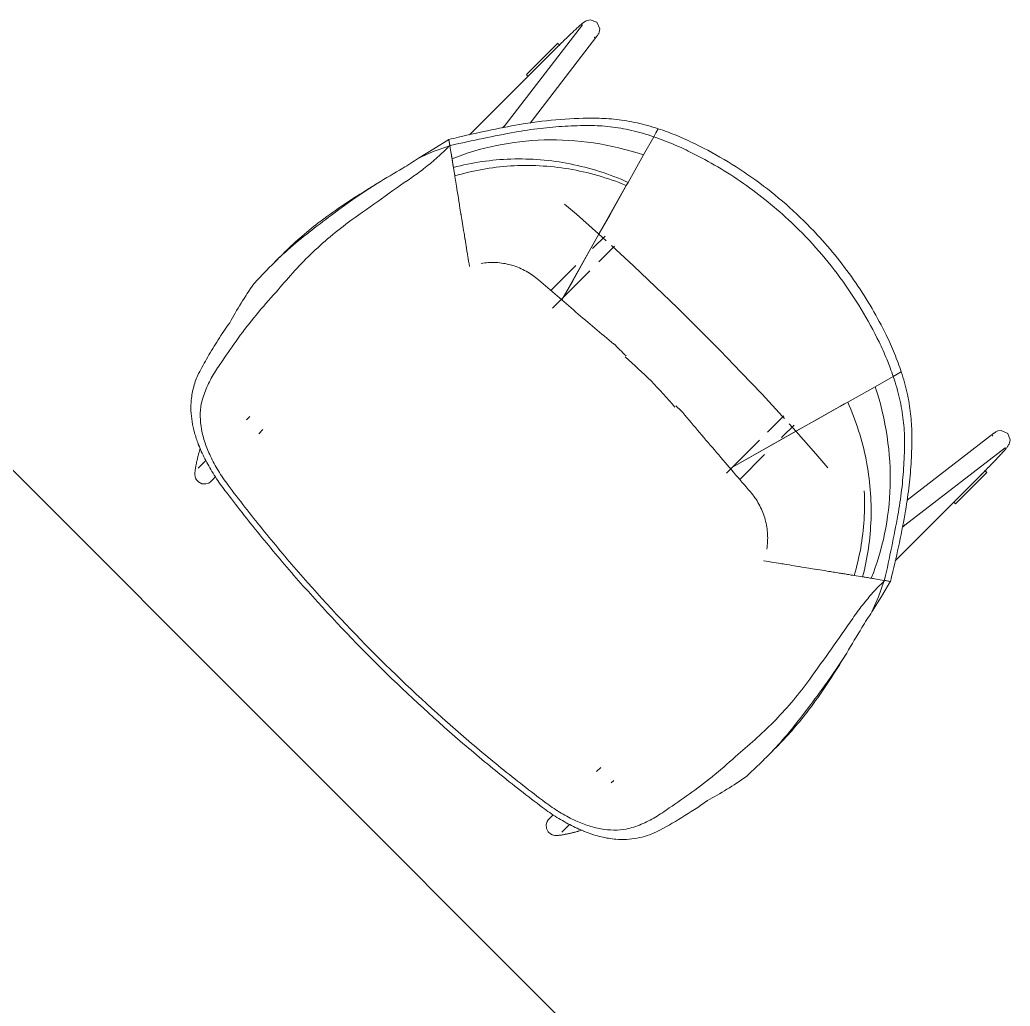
# Model space of a CAD drawing. Header units: millimetres. Extents: x 79795 to 317870, y -36033 to 97293.
# Drawn here: x 187327 to 188189, y 17311 to 18169 of the extents above; entities that cross this region are included whole.
import ezdxf

# ---------------------------------------------------------------- set-up
doc = ezdxf.new("R2010")
doc.units = ezdxf.units.MM
doc.header["$MEASUREMENT"] = 0
doc.layers.add('I-FURN', color=8, linetype='CONTINUOUS', lineweight=9)

msp = doc.modelspace()

# ---------------------------------------------------------------- linework, layer by layer
at = {"layer": 'I-FURN'}
for p, q in [((187815.55, 18164.69), (187815, 18164.22)), ((187816.08, 18165.14), (187815.55, 18164.69)), ((187816.58, 18165.56), (187816.08, 18165.14)), ((187817.05, 18165.95), (187816.58, 18165.56)), ((187816.95, 18164.56), (187816.91, 18164.51)), ((187817.06, 18164.71), (187816.95, 18164.56)), ((187817.51, 18166.31), (187817.05, 18165.95)), ((187817.11, 18164.77), (187817.06, 18164.71)), ((187817.95, 18166.66), (187817.51, 18166.31)), ((187818.4, 18166.99), (187817.95, 18166.66)), ((187818.86, 18167.31), (187818.4, 18166.99)), ((187819.4, 18167.66), (187818.86, 18167.31)), ((187820.1, 18168.05), (187819.4, 18167.66)), ((187821.24, 18168.54), (187820.1, 18168.05)), ((187823.75, 18169.01), (187821.24, 18168.54)), ((187829.42, 18166.92), (187823.75, 18169.01)), ((187829.42, 18166.92), (187832.06, 18161.09)), ((187816.91, 18164.51), (187749.7, 18077.25)), ((187806.29, 18156.2), (187805.41, 18155.36)), ((187807.14, 18157.01), (187806.29, 18156.2)), ((187807.98, 18157.8), (187807.14, 18157.01)), ((187808.8, 18158.57), (187807.98, 18157.8)), ((187809.59, 18159.31), (187808.8, 18158.57)), ((187810.36, 18160.02), (187809.59, 18159.31)), ((187811.1, 18160.71), (187810.36, 18160.02)), ((187811.82, 18161.37), (187811.1, 18160.71)), ((187812.51, 18162), (187811.82, 18161.37)), ((187813.18, 18162.6), (187812.51, 18162)), ((187813.81, 18163.17), (187813.18, 18162.6)), ((187814.42, 18163.71), (187813.81, 18163.17)), ((187815, 18164.22), (187814.42, 18163.71)), ((187830.74, 18156.4), (187830.4, 18155.86)), ((187831.14, 18157.13), (187830.74, 18156.4)), ((187831.65, 18158.35), (187831.14, 18157.13)), ((187832.06, 18161.09), (187831.65, 18158.35)), ((187795.53, 18148.58), (187768.27, 18121.31)), ((187771.35, 18079.13), (187829.59, 18154.74)), ((187795.58, 18148.53), (187796.95, 18147.16)), ((187797.86, 18148.04), (187796.87, 18147.06)), ((187798.84, 18149), (187797.86, 18148.04)), ((187799.81, 18149.96), (187798.84, 18149)), ((187800.78, 18150.9), (187799.81, 18149.96)), ((187801.73, 18151.82), (187800.78, 18150.9)), ((187802.67, 18152.73), (187801.73, 18151.82)), ((187803.6, 18153.63), (187802.67, 18152.73)), ((187804.51, 18154.51), (187803.6, 18153.63)), ((187805.41, 18155.36), (187804.51, 18154.51)), ((187827.38, 18153.72), (187827.09, 18153.49)), ((187827.61, 18153.9), (187827.38, 18153.72)), ((187827.76, 18154.01), (187827.61, 18153.9)), ((187829.74, 18154.95), (187829.59, 18154.74)), ((187830.07, 18155.39), (187829.74, 18154.95)), ((187830.4, 18155.86), (187830.07, 18155.39)), ((187792.65, 18142.88), (187718.7, 18068.92)), ((187796.95, 18147.16), (187792.65, 18142.86)), ((187792.88, 18143.1), (187792.65, 18142.88)), ((187793.88, 18144.1), (187792.88, 18143.1)), ((187794.88, 18145.09), (187793.88, 18144.1)), ((187795.87, 18146.08), (187794.88, 18145.09)), ((187796.87, 18147.06), (187795.87, 18146.08)), ((187769.69, 18119.9), (187768.32, 18121.27)), ((187747.46, 18075.06), (187750.13, 18077.72)), ((187749.7, 18077.25), (187748.91, 18076.08)), ((187878.99, 18067.19), (187880.97, 18070.71)), ((187878.99, 18067.19), (187880.97, 18070.71)), ((187880.97, 18070.71), (187882.95, 18074.21)), ((187880.97, 18070.71), (187882.95, 18074.21)), ((187700.81, 18064.96), (187687.51, 18056.84)), ((187701.59, 18059.54), (187700.72, 18064.92)), ((187700.72, 18064.9), (187701.58, 18059.56)), ((187700.81, 18064.32), (187701.58, 18059.6)), ((187878.99, 18067.19), (187870.14, 18051.48)), ((187870.14, 18051.48), (187878.99, 18067.19)), ((187687.51, 18056.84), (187674.21, 18048.71)), ((187674.21, 18048.71), (187687.16, 18054.43)), ((187687.16, 18054.43), (187700.68, 18058.96)), ((187700.68, 18058.96), (187701.59, 18059.54)), ((187701.58, 18059.56), (187702.07, 18059.66)), ((187703.44, 18048.11), (187702.61, 18053.21)), ((187704.14, 18043.79), (187703.44, 18048.11)), ((187870.14, 18051.48), (187856.68, 18027.59)), ((187856.68, 18027.59), (187870.14, 18051.48)), ((187704.67, 18040.54), (187704.14, 18043.79)), ((187705.86, 18033.16), (187704.67, 18040.54)), ((187627.81, 18019.86), (187638.41, 18026.7)), ((187856.68, 18027.59), (187855.16, 18024.89)), ((187855.16, 18024.89), (187856.68, 18027.59)), ((187617.14, 18012.69), (187627.81, 18019.86)), ((187799.05, 17925.3), (187855.16, 18024.89)), ((187853.08, 18021.21), (187848.28, 18012.67)), ((187855.16, 18024.89), (187853.08, 18021.21)), ((187605.82, 18004.52), (187617.14, 18012.69)), ((187848.28, 18012.67), (187840.98, 17999.73)), ((187801.4, 18008.69), (187811.68, 17999.82)), ((187811.68, 17999.82), (187831.06, 17982.67)), ((187840.98, 17999.73), (187831.58, 17983.03)), ((187831.58, 17983.03), (187820.55, 17963.46)), ((187836.7, 17980.88), (187826.42, 17970.59)), ((187831.06, 17982.67), (187837.77, 17976.62)), ((187825.82, 17969.99), (187826.42, 17970.59)), ((187834.9, 17962.11), (187844.76, 17971.96)), ((187842.3, 17972.52), (187861.54, 17954.82)), ((187553.67, 17962.73), (187547.72, 17956.79)), ((187820.55, 17963.46), (187808.48, 17942.03)), ((187832.08, 17959.28), (187831.33, 17958.53)), ((187832.81, 17960.01), (187832.08, 17959.28)), ((187833.52, 17960.73), (187832.81, 17960.01)), ((187834.22, 17961.42), (187833.52, 17960.73)), ((187834.9, 17962.11), (187834.22, 17961.42)), ((187730.38, 17957.34), (187728.9, 17957.13)), ((187811.09, 17955.26), (187789.4, 17933.58)), ((187791, 17918.2), (187821.82, 17949.02)), ((187822.54, 17949.75), (187821.82, 17949.02)), ((187823.37, 17950.57), (187822.54, 17949.75)), ((187861.54, 17954.82), (187880.66, 17936.81)), ((187808.48, 17942.03), (187799.05, 17925.3)), ((187880.66, 17936.81), (187899.63, 17918.52)), ((187899.63, 17918.52), (187918.41, 17899.98)), ((187918.41, 17899.98), (187936.97, 17881.23)), ((187844.04, 17887.45), (187844.33, 17886.66)), ((187936.97, 17881.23), (187955.29, 17862.28)), ((187955.29, 17862.28), (187973.32, 17843.17)), ((188071.79, 17849.82), (188087.51, 17858.67)), ((188087.51, 17858.67), (188071.79, 17849.82)), ((188091.02, 17860.65), (188087.51, 17858.67)), ((188091.02, 17860.65), (188087.51, 17858.67)), ((188094.52, 17862.63), (188091.02, 17860.65)), ((188094.52, 17862.63), (188091.02, 17860.65)), ((188047.91, 17836.36), (188071.79, 17849.82)), ((188071.79, 17849.82), (188047.91, 17836.36)), ((187973.32, 17843.17), (187991.06, 17823.94)), ((188045.2, 17834.84), (187945.62, 17778.73)), ((188032.99, 17827.96), (188041.53, 17832.77)), ((188041.53, 17832.77), (188045.2, 17834.84)), ((188045.2, 17834.84), (188047.91, 17836.36)), ((188047.91, 17836.36), (188045.2, 17834.84)), ((187527.58, 17823.9), (187524.69, 17821.02)), ((187992.28, 17824.44), (187982.42, 17814.59)), ((187991.06, 17823.94), (187992.84, 17821.98)), ((188003.35, 17811.26), (188020.05, 17820.66)), ((188020.05, 17820.66), (188032.99, 17827.96)), ((187535.22, 17808.92), (187538.89, 17812.59)), ((187978.18, 17810.34), (187978.94, 17811.1)), ((187978.94, 17811.1), (187979.68, 17811.84)), ((187979.68, 17811.84), (187980.41, 17812.57)), ((187980.41, 17812.57), (187981.12, 17813.29)), ((187981.12, 17813.29), (187981.82, 17813.98)), ((187981.82, 17813.98), (187982.42, 17814.59)), ((187983.78, 17800.23), (188003.35, 17811.26)), ((187990.91, 17806.1), (188001.19, 17816.39)), ((188002.98, 17810.74), (187996.94, 17817.46)), ((188178.67, 17811.33), (188177.45, 17810.82)), ((188181.41, 17811.74), (188178.67, 17811.33)), ((188187.23, 17809.1), (188181.41, 17811.74)), ((187970.16, 17802.32), (187970.98, 17803.14)), ((187990.91, 17806.1), (187990.23, 17805.42)), ((188020.14, 17791.36), (188002.98, 17810.74)), ((188175.06, 17809.27), (188099.55, 17751.1)), ((188174.04, 17807.06), (188173.81, 17806.78)), ((188174.22, 17807.29), (188174.04, 17807.06)), ((188174.33, 17807.44), (188174.22, 17807.29)), ((188175.26, 17809.42), (188175.06, 17809.27)), ((188175.71, 17809.75), (188175.26, 17809.42)), ((188176.18, 17810.08), (188175.71, 17809.75)), ((188176.72, 17810.42), (188176.18, 17810.08)), ((188177.45, 17810.82), (188176.72, 17810.42)), ((188187.23, 17809.1), (188189.32, 17803.43)), ((188189.32, 17803.43), (188188.86, 17800.93)), ((187483.2, 17798.09), (187482.7, 17798.23)), ((187484.19, 17796.3), (187483.28, 17792.9)), ((187969.34, 17801.5), (187942.3, 17774.46)), ((187962.35, 17788.16), (187983.78, 17800.23)), ((187969.34, 17801.5), (187970.16, 17802.32)), ((188097.57, 17729.38), (188184.82, 17796.59)), ((188184.03, 17794.1), (188183.49, 17793.5)), ((188184.54, 17794.68), (188184.03, 17794.1)), ((188185.01, 17795.24), (188184.54, 17794.68)), ((188184.88, 17796.63), (188184.82, 17796.59)), ((188185.03, 17796.75), (188184.88, 17796.63)), ((188185.46, 17795.76), (188185.01, 17795.24)), ((188185.09, 17796.79), (188185.03, 17796.75)), ((188185.88, 17796.26), (188185.46, 17795.76)), ((188186.27, 17796.74), (188185.88, 17796.26)), ((188186.63, 17797.19), (188186.27, 17796.74)), ((188186.98, 17797.64), (188186.63, 17797.19)), ((188187.31, 17798.08), (188186.98, 17797.64)), ((188187.63, 17798.55), (188187.31, 17798.08)), ((188187.97, 17799.08), (188187.63, 17798.55)), ((188188.37, 17799.78), (188187.97, 17799.08)), ((188188.86, 17800.93), (188188.37, 17799.78)), ((187804.6, 17293.55), (187309.63, 17788.53)), ((187481.32, 17784.95), (187481.47, 17785.62)), ((187481.47, 17785.62), (187481.63, 17786.3)), ((187481.63, 17786.3), (187481.79, 17786.99)), ((187481.79, 17786.99), (187481.95, 17787.69)), ((187481.95, 17787.69), (187482.12, 17788.39)), ((187482.12, 17788.39), (187482.3, 17789.1)), ((187482.3, 17789.1), (187482.48, 17789.82)), ((187482.48, 17789.82), (187482.66, 17790.54)), ((187489.19, 17785.52), (187482.5, 17778.82)), ((187482.66, 17790.54), (187482.84, 17791.26)), ((187482.84, 17791.26), (187483.03, 17791.98)), ((187483.03, 17791.98), (187483.22, 17792.7)), ((187483.22, 17792.7), (187483.28, 17792.9)), ((187945.62, 17778.73), (187962.35, 17788.16)), ((187953.9, 17769.09), (187975.58, 17790.77)), ((188030.56, 17779.29), (188020.14, 17791.36)), ((188176.52, 17785.97), (188175.68, 17785.09)), ((188177.33, 17786.83), (188176.52, 17785.97)), ((188178.12, 17787.66), (188177.33, 17786.83)), ((188178.89, 17788.48), (188178.12, 17787.66)), ((188179.63, 17789.27), (188178.89, 17788.48)), ((188180.34, 17790.04), (188179.63, 17789.27)), ((188181.03, 17790.79), (188180.34, 17790.04)), ((188181.69, 17791.5), (188181.03, 17790.79)), ((188182.32, 17792.2), (188181.69, 17791.5)), ((188182.92, 17792.86), (188182.32, 17792.2)), ((188183.49, 17793.5), (188182.92, 17792.86)), ((187479.78, 17776.41), (187479.83, 17776.88)), ((187479.83, 17776.88), (187479.89, 17777.37)), ((187479.89, 17777.37), (187479.96, 17777.87)), ((187479.96, 17777.87), (187480.04, 17778.38)), ((187480.04, 17778.38), (187480.13, 17778.91)), ((187480.13, 17778.91), (187480.22, 17779.45)), ((187480.22, 17779.45), (187480.31, 17780)), ((187480.31, 17780), (187480.42, 17780.57)), ((187480.42, 17780.57), (187480.53, 17781.16)), ((187480.53, 17781.16), (187480.64, 17781.76)), ((187480.64, 17781.76), (187480.77, 17782.37)), ((187480.77, 17782.37), (187480.9, 17783)), ((187480.9, 17783), (187481.03, 17783.64)), ((187481.03, 17783.64), (187481.17, 17784.29)), ((187481.17, 17784.29), (187481.32, 17784.95)), ((188163.21, 17772.36), (188167.48, 17776.63)), ((188168.36, 17777.54), (188167.38, 17776.55)), ((188167.48, 17776.63), (188168.85, 17775.26)), ((188169.32, 17778.52), (188168.36, 17777.54)), ((188170.27, 17779.49), (188169.32, 17778.52)), ((188171.21, 17780.46), (188170.27, 17779.49)), ((188172.14, 17781.41), (188171.21, 17780.46)), ((188173.05, 17782.35), (188172.14, 17781.41)), ((188173.95, 17783.28), (188173.05, 17782.35)), ((188174.82, 17784.19), (188173.95, 17783.28)), ((188175.68, 17785.09), (188174.82, 17784.19)), ((187479.63, 17774.06), (187479.64, 17774.55)), ((187479.64, 17773.54), (187479.63, 17774.06)), ((187479.64, 17774.55), (187479.66, 17775.02)), ((187479.67, 17772.96), (187479.64, 17773.54)), ((187479.66, 17775.02), (187479.69, 17775.48)), ((187479.75, 17772.29), (187479.67, 17772.96)), ((187479.69, 17775.48), (187479.73, 17775.94)), ((187479.73, 17775.94), (187479.78, 17776.41)), ((187479.91, 17771.44), (187479.75, 17772.29)), ((187480.26, 17770.33), (187479.91, 17771.44)), ((187481.03, 17768.81), (187480.26, 17770.33)), ((187482.73, 17766.89), (187481.03, 17768.81)), ((187493.81, 17767.51), (187497.6, 17771.3)), ((188089.24, 17698.38), (188163.2, 17772.34)), ((188141.63, 17747.95), (188168.89, 17775.22)), ((188163.42, 17772.56), (188163.2, 17772.34)), ((188164.42, 17773.56), (188163.42, 17772.56)), ((188165.41, 17774.56), (188164.42, 17773.56)), ((188166.4, 17775.55), (188165.41, 17774.56)), ((188167.38, 17776.55), (188166.4, 17775.55)), ((187485.8, 17765.3), (187482.73, 17766.89)), ((187485.8, 17765.3), (187489.26, 17765.14)), ((187489.26, 17765.14), (187491.69, 17765.95)), ((187491.69, 17765.95), (187493.11, 17766.88)), ((187493.11, 17766.88), (187493.81, 17767.51)), ((188141.58, 17748), (188140.22, 17749.37)), ((188098.04, 17729.81), (188096.02, 17727.79)), ((188097.57, 17729.38), (188096.39, 17728.6)), ((187977.45, 17708.58), (187977.66, 17710.06)), ((188060.86, 17684.35), (188053.47, 17685.54)), ((188064.11, 17683.82), (188060.86, 17684.35)), ((188068.42, 17683.12), (188064.11, 17683.82)), ((188074.46, 17682.14), (188068.42, 17683.12)), ((188079.98, 17681.75), (188079.88, 17681.27)), ((188079.28, 17680.36), (188074.75, 17666.84)), ((188077.16, 17667.19), (188085.28, 17680.5)), ((188079.28, 17680.36), (188079.86, 17681.27)), ((188085.23, 17680.4), (188079.86, 17681.27)), ((188079.88, 17681.27), (188085.22, 17680.4)), ((188079.92, 17681.26), (188085.22, 17680.4)), ((188069.02, 17653.89), (188077.16, 17667.19)), ((188074.75, 17666.84), (188069.02, 17653.89)), ((188047.02, 17618.09), (188040.18, 17607.49)), ((188040.18, 17607.49), (188033.01, 17596.82)), ((188033.01, 17596.82), (188024.84, 17585.5)), ((187977.11, 17527.4), (187983.05, 17533.35)), ((187832.91, 17518.57), (187829.23, 17514.9)), ((187842.03, 17505.07), (187844.22, 17507.26)), ((187791.62, 17477.28), (187787.83, 17473.49)), ((187785.46, 17468.94), (187786.27, 17471.37)), ((187785.62, 17465.48), (187785.46, 17468.94)), ((187786.27, 17471.37), (187787.2, 17472.8)), ((187787.2, 17472.8), (187787.83, 17473.49)), ((187799.14, 17462.18), (187805.84, 17468.87)), ((187785.62, 17465.48), (187787.21, 17462.41)), ((187787.21, 17462.41), (187789.13, 17460.71)), ((187789.13, 17460.71), (187790.65, 17459.94)), ((187790.65, 17459.94), (187791.76, 17459.59)), ((187791.76, 17459.59), (187792.6, 17459.43)), ((187792.6, 17459.43), (187793.28, 17459.35)), ((187793.28, 17459.35), (187793.86, 17459.32)), ((187793.86, 17459.32), (187794.38, 17459.31)), ((187794.38, 17459.31), (187794.87, 17459.32)), ((187794.87, 17459.32), (187795.34, 17459.34)), ((187795.34, 17459.34), (187795.8, 17459.37)), ((187795.8, 17459.37), (187796.26, 17459.41)), ((187796.26, 17459.41), (187796.72, 17459.46)), ((187796.72, 17459.46), (187797.2, 17459.51)), ((187797.2, 17459.51), (187797.69, 17459.58)), ((187797.69, 17459.58), (187798.18, 17459.65)), ((187798.18, 17459.65), (187798.7, 17459.72)), ((187798.7, 17459.72), (187799.22, 17459.81)), ((187799.22, 17459.81), (187799.77, 17459.9)), ((187799.77, 17459.9), (187800.32, 17460)), ((187800.32, 17460), (187800.89, 17460.1)), ((187800.89, 17460.1), (187801.48, 17460.21)), ((187801.48, 17460.21), (187802.08, 17460.33)), ((187802.08, 17460.33), (187802.69, 17460.45)), ((187802.69, 17460.45), (187803.32, 17460.58)), ((187803.32, 17460.58), (187803.96, 17460.71)), ((187803.96, 17460.71), (187804.61, 17460.85)), ((187804.61, 17460.85), (187805.27, 17461)), ((187805.27, 17461), (187805.94, 17461.15)), ((187805.94, 17461.15), (187806.62, 17461.31)), ((187806.62, 17461.31), (187807.31, 17461.47)), ((187807.31, 17461.47), (187808.01, 17461.63)), ((187808.01, 17461.63), (187808.71, 17461.8)), ((187808.71, 17461.8), (187809.42, 17461.98)), ((187809.42, 17461.98), (187810.14, 17462.16)), ((187810.14, 17462.16), (187810.85, 17462.34)), ((187810.85, 17462.34), (187811.57, 17462.52)), ((187811.57, 17462.52), (187812.3, 17462.71)), ((187812.3, 17462.71), (187813.02, 17462.91)), ((187813.02, 17462.91), (187813.21, 17462.96)), ((187813.21, 17462.96), (187816.62, 17463.87)), ((187818.54, 17462.39), (187818.41, 17462.89))]:
    msp.add_line(p, q, dxfattribs=at)
msp.add_arc((187609.9, 17589.58), 376.15, 40.12594, 49.52933, dxfattribs=at)
for centre, major_axis, ratio, start_param, end_param in [((187740.93, 18565.9), (-411.51, -411.51), 0.743145, 0.853184, 0.869724), ((190409.26, 13500.38), (-3756.55, 3756.55), 0.981627, 6.037909, 6.042851), ((189354.91, 13743.95), (-4235.43, -4235.43), 0.743145, 4.404602, 4.406583), ((188586.22, 17720.61), (-411.51, -411.51), 0.743145, 5.413461, 5.430001), ((183520.7, 20388.94), (-3756.55, 3756.55), 0.981627, 3.381927, 3.386869), ((183764.27, 19334.59), (-4235.43, -4235.43), 0.743145, 1.876602, 1.878583)]:
    msp.add_ellipse(centre, major_axis=major_axis, ratio=ratio, start_param=start_param, end_param=end_param, dxfattribs=at)
for points in [[(187765.37, 18078.41), (187756.42, 18076.89), (187738.04, 18073.48), (187718.9, 18069.18), (187709.18, 18066.77)], [(187829.41, 18083.37), (187819.07, 18083.5), (187798.05, 18082.8), (187776.37, 18080.19), (187765.37, 18078.41)], [(187882.95, 18074.21), (187876.75, 18076.25), (187864.49, 18079.68), (187846.51, 18082.62), (187835.04, 18083.34), (187829.41, 18083.37)], [(187702.07, 18059.66), (187711.76, 18061.86), (187730.84, 18065.95), (187749.23, 18069.55), (187758.21, 18071.26)], [(187758.21, 18071.26), (187765.61, 18072.57), (187780.28, 18074.75), (187801.9, 18076.63), (187816.05, 18077.04), (187823.06, 18077.02)], [(187823.06, 18077.02), (187828.95, 18077.04), (187840.95, 18076.32), (187859.73, 18073.16), (187872.52, 18069.43), (187878.99, 18067.19)], [(187882.95, 18074.21), (187888.27, 18072.46), (187898.99, 18068.5), (187909.81, 18063.63), (187915.22, 18060.99)], [(187701.58, 18059.6), (187701.37, 18060.89), (187701.11, 18062.51), (187700.81, 18064.33)], [(187870.14, 18051.48), (187841.43, 18061.05), (187782.5, 18069.47), (187728.03, 18057.91), (187703.44, 18048.11)], [(187909.06, 18054.83), (187904.02, 18057.28), (187893.95, 18061.79), (187883.96, 18065.53), (187878.99, 18067.19)], [(187668.57, 18031.93), (187672.56, 18034.7), (187680.3, 18040.42), (187691.12, 18049.47), (187697.61, 18055.76), (187700.68, 18058.96)], [(187701.59, 18059.54), (187702.03, 18056.84), (187702.4, 18054.54), (187702.71, 18052.63)], [(187702.71, 18052.63), (187703.02, 18050.72), (187703.26, 18049.22), (187703.44, 18048.11)], [(187674.21, 18048.71), (187672.02, 18047.18), (187667.55, 18044.18), (187662.92, 18041.32), (187660.57, 18039.93)], [(187703.44, 18048.11), (187703.7, 18046.49), (187703.94, 18045.05), (187704.14, 18043.79)], [(187856.68, 18027.59), (187840.41, 18034.88), (187806.54, 18045.6), (187754.54, 18049.78), (187720.84, 18044.82), (187704.67, 18040.54)], [(187704.14, 18043.79), (187704.34, 18042.53), (187704.52, 18041.45), (187704.67, 18040.54)], [(187855.16, 18024.89), (187838.85, 18031.64), (187805.12, 18041.22), (187754.04, 18043.73), (187721.41, 18037.83), (187705.86, 18033.16)], [(187615.78, 17994.56), (187624.52, 18000.88), (187642.05, 18013.42), (187659.7, 18025.79), (187668.57, 18031.93)], [(187707.64, 18022.15), (187707.17, 18025.07), (187706.38, 18029.94), (187705.98, 18032.45), (187705.86, 18033.16)], [(187628.53, 18020.58), (187621.32, 18016.05), (187607.1, 18006.89), (187593.52, 17997.25), (187586.96, 17992.25)], [(187707.61, 18022.36), (187707.8, 18021.21), (187708, 18019.99), (187708.21, 18018.69)], [(187709.28, 18012.06), (187708.9, 18014.43), (187708.55, 18016.58), (187708.22, 18018.61)], [(187709.21, 18012.46), (187709.49, 18010.73), (187709.79, 18008.92), (187710.09, 18007.04)], [(187549.88, 17958.93), (187555.39, 17964.41), (187567.11, 17974.88), (187586.08, 17989.84), (187599.21, 17999.61), (187605.82, 18004.52)], [(187711.28, 17999.68), (187710.87, 18002.23), (187710.47, 18004.71), (187710.09, 18007.06)], [(187550.47, 17932.1), (187555.01, 17937.71), (187564.55, 17948.79), (187580.1, 17965.02), (187597.14, 17980.43), (187609.42, 17989.97), (187615.78, 17994.56)], [(187586.96, 17992.25), (187581.53, 17987.99), (187570.95, 17979.26), (187560.99, 17970.02), (187556.19, 17965.25)], [(187711.18, 18000.3), (187711.53, 17998.17), (187711.89, 17995.97), (187712.25, 17993.71)], [(187713.57, 17985.59), (187713.12, 17988.37), (187712.68, 17991.08), (187712.25, 17993.71)], [(187530.85, 17939.36), (187533.9, 17942.63), (187540.12, 17949.15), (187546.59, 17955.67), (187549.88, 17958.93)], [(187556.19, 17965.25), (187554.09, 17963.16), (187551.99, 17961.06), (187549.9, 17958.95)], [(187718.63, 17954.33), (187718.13, 17957.39), (187717.64, 17960.41), (187717.16, 17963.4)], [(187778.6, 17942.85), (187775.32, 17945.69), (187768.16, 17950.67), (187756.16, 17955.74), (187743.37, 17958.18), (187734.67, 17957.94), (187730.38, 17957.34)], [(187844.33, 17886.66), (187833.26, 17896.04), (187811.23, 17914.79), (187789.44, 17933.5), (187778.6, 17942.85)], [(187503.58, 17872.17), (187507.86, 17878.73), (187517.06, 17891.96), (187532.48, 17912.24), (187544.26, 17925.5), (187550.47, 17932.1)], [(187530.85, 17939.36), (187526.99, 17933.72), (187519.63, 17922.42), (187513.04, 17911.08), (187509.94, 17905.42)], [(187509.94, 17905.42), (187506.35, 17900.45), (187499.55, 17890.54), (187490.69, 17875.61), (187485.34, 17865.96), (187482.84, 17861.19)], [(188087.51, 17858.67), (188085.85, 17863.64), (188082.11, 17873.64), (188077.59, 17883.71), (188075.15, 17888.75)], [(188081.31, 17894.9), (188083.95, 17889.49), (188088.82, 17878.67), (188092.78, 17867.95), (188094.52, 17862.63)], [(187854.96, 17876.52), (187851.32, 17880.16), (187847.68, 17883.8), (187844.04, 17887.45)], [(187485.17, 17834.84), (187486.24, 17839.29), (187489.04, 17847.97), (187495.4, 17860.28), (187500.66, 17868.26), (187503.58, 17872.17)], [(188087.51, 17858.67), (188089.75, 17852.21), (188093.48, 17839.41), (188096.64, 17820.63), (188097.35, 17808.63), (188097.34, 17802.74)], [(188103.69, 17809.09), (188103.66, 17814.72), (188102.94, 17826.19), (188100, 17844.17), (188096.57, 17856.43), (188094.52, 17862.63)], [(188068.42, 17683.12), (188078.23, 17707.71), (188089.79, 17762.18), (188081.37, 17821.11), (188071.79, 17849.82)], [(187493.19, 17789.3), (187491.32, 17793.24), (187488.14, 17801.06), (187485.11, 17812.73), (187484, 17824.09), (187484.56, 17831.3), (187485.17, 17834.84)], [(187904.24, 17827.24), (187902.3, 17829.19), (187900.35, 17831.13), (187898.4, 17833.08)], [(188060.86, 17684.35), (188065.14, 17700.52), (188070.1, 17734.22), (188065.92, 17786.22), (188055.2, 17820.09), (188047.91, 17836.36)], [(187963.17, 17758.28), (187953.36, 17769.65), (187933.74, 17792.51), (187914.08, 17815.62), (187904.24, 17827.24)], [(188097.34, 17802.74), (188097.35, 17795.73), (188096.95, 17781.57), (188095.07, 17759.98), (188092.89, 17745.3), (188091.58, 17737.89)], [(188098.73, 17745.05), (188099.93, 17752.36), (188101.89, 17766.85), (188103.49, 17788.15), (188103.76, 17802.15), (188103.69, 17809.09)], [(187482.58, 17799.91), (187484.22, 17795.66), (187488, 17787.18), (187495.2, 17774.4), (187500.89, 17766.12), (187503.97, 17762.02)], [(187508.47, 17764.24), (187505.41, 17768.33), (187499.8, 17776.6), (187495.23, 17785.03), (187493.19, 17789.3)], [(187977.66, 17710.06), (187978.26, 17714.36), (187978.5, 17723.07), (187976.05, 17735.86), (187970.98, 17747.86), (187966, 17755), (187963.17, 17758.28)], [(188087.09, 17688.86), (188089.51, 17698.64), (188093.82, 17717.83), (188097.22, 17736.15), (188098.73, 17745.05)], [(188091.58, 17737.89), (188089.87, 17728.92), (188086.28, 17710.55), (188082.18, 17691.45), (188079.98, 17681.75)], [(187983.72, 17696.84), (187980.74, 17697.33), (187977.71, 17697.82), (187974.65, 17698.31)], [(187991.76, 17695.54), (187989.11, 17695.97), (187986.4, 17696.41), (187983.68, 17696.85)], [(187999.23, 17694.33), (187996.41, 17694.79), (187993.57, 17695.25), (187990.65, 17695.72)], [(188006.78, 17693.11), (188004.31, 17693.51), (188001.81, 17693.91), (187999.26, 17694.33)], [(188014.04, 17691.93), (188011.4, 17692.36), (188008.67, 17692.8), (188005.91, 17693.25)], [(188020.62, 17690.86), (188018.49, 17691.21), (188016.28, 17691.57), (188014.02, 17691.93)], [(188027.35, 17689.77), (188025.01, 17690.15), (188022.56, 17690.55), (188020, 17690.97)], [(188032.78, 17688.9), (188031.06, 17689.17), (188029.25, 17689.47), (188027.37, 17689.77)], [(188037.83, 17688.08), (188036.12, 17688.35), (188034.3, 17688.65), (188032.38, 17688.96)], [(188064.11, 17683.82), (188062.85, 17684.03), (188061.76, 17684.2), (188060.86, 17684.35)], [(188068.42, 17683.12), (188066.81, 17683.38), (188065.37, 17683.62), (188064.11, 17683.82)], [(188072.94, 17682.39), (188071.04, 17682.7), (188069.54, 17682.94), (188068.42, 17683.12)], [(188079.86, 17681.27), (188077.16, 17681.71), (188074.86, 17682.08), (188072.95, 17682.39)], [(188052.24, 17648.25), (188055.02, 17652.24), (188060.74, 17659.98), (188069.78, 17670.81), (188076.08, 17677.3), (188079.28, 17680.36)], [(188079.91, 17681.26), (188081.34, 17681.03), (188083.11, 17680.74), (188085.22, 17680.4)], [(188014.88, 17595.46), (188021.2, 17604.2), (188033.74, 17621.73), (188046.11, 17639.39), (188052.24, 17648.25)], [(188069.02, 17653.89), (188067.49, 17651.7), (188064.5, 17647.23), (188061.64, 17642.6), (188060.24, 17640.25)], [(188012.57, 17566.64), (188017.57, 17573.2), (188027.21, 17586.78), (188036.37, 17601), (188040.9, 17608.21)], [(187952.41, 17530.15), (187958.03, 17534.69), (187969.11, 17544.23), (187985.34, 17559.79), (188000.74, 17576.82), (188010.29, 17589.1), (188014.88, 17595.46)], [(188024.84, 17585.5), (188019.93, 17578.89), (188010.16, 17565.76), (187995.2, 17546.79), (187984.73, 17535.07), (187979.25, 17529.56)], [(187985.57, 17535.87), (187990.34, 17540.67), (187999.58, 17550.63), (188008.31, 17561.22), (188012.57, 17566.64)], [(187979.27, 17529.58), (187981.38, 17531.67), (187983.48, 17533.77), (187985.57, 17535.87)], [(187892.49, 17483.27), (187899.05, 17487.54), (187912.27, 17496.74), (187932.55, 17512.16), (187945.82, 17523.94), (187952.41, 17530.15)], [(187979.25, 17529.56), (187975.99, 17526.27), (187969.47, 17519.8), (187962.94, 17513.58), (187959.68, 17510.54)], [(187959.68, 17510.54), (187954.05, 17506.68), (187942.76, 17499.33), (187931.41, 17492.73), (187925.73, 17489.62)], [(187959.68, 17510.54), (187959.75, 17510.61), (187959.83, 17510.69), (187959.91, 17510.76)], [(187820.23, 17462.26), (187815.98, 17463.91), (187807.5, 17467.69), (187794.72, 17474.88), (187786.44, 17480.57), (187782.34, 17483.65)], [(187784.56, 17488.15), (187788.65, 17485.09), (187796.91, 17479.48), (187805.35, 17474.91), (187809.61, 17472.88)], [(187925.73, 17489.62), (187918.25, 17484.31), (187903.37, 17474.45), (187888.74, 17466.22), (187881.51, 17462.52)], [(187855.16, 17464.85), (187859.58, 17465.91), (187868.23, 17468.7), (187880.59, 17475.07), (187888.57, 17480.34), (187892.49, 17483.27)], [(187809.61, 17472.88), (187813.56, 17471), (187821.38, 17467.82), (187833.05, 17464.79), (187844.41, 17463.68), (187851.62, 17464.24), (187855.16, 17464.85)]]:
    msp.add_open_spline(points, degree=3, dxfattribs=at)
for points, knots in [([(188075.15, 17888.75), (188070.46, 17898.41), (188060.08, 17917.47), (188041.63, 17945.16), (188020.39, 17971.33), (187991.91, 18000.36), (187961.94, 18024.18), (187932.07, 18042.94), (187916.79, 18051.08), (187909.06, 18054.83)], [-1, -1, -1, -1, -0.861111, -0.722222, -0.583333, -0.444444, -0.222222, -0.111111, 0, 0, 0, 0]), ([(187915.22, 18060.99), (187924.86, 18056.28), (187943.88, 18045.85), (187971.52, 18027.35), (187997.67, 18006.09), (188026.68, 17977.62), (188050.53, 17947.69), (188069.35, 17917.87), (188077.54, 17902.62), (188081.31, 17894.9)], [-1, -1, -1, -1, -0.861111, -0.722222, -0.583333, -0.444444, -0.222222, -0.111111, 0, 0, 0, 0]), ([(187713.43, 17986.46), (187713.52, 17985.86), (187713.92, 17983.43), (187714.33, 17980.89), (187714.64, 17978.96), (187714.65, 17978.91)], [0.71428571, 0.71428571, 0.71428571, 0.71428571, 0.73214286, 0.78571429, 0.78716796, 0.78716796, 0.78716796, 0.78716796]), ([(187716.04, 17970.33), (187715.61, 17972.94), (187715.15, 17975.81), (187714.69, 17978.63), (187714.65, 17978.91)], [-0.85714286, -0.85714286, -0.85714286, -0.85714286, -0.78571429, -0.77790979, -0.77790979, -0.77790979, -0.77790979]), ([(187715.86, 17971.44), (187716.07, 17970.16), (187716.5, 17967.5), (187716.94, 17964.79), (187717.16, 17963.39)], [0.85714286, 0.85714286, 0.85714286, 0.85714286, 0.89285714, 0.93070121, 0.93070121, 0.93070121, 0.93070121]), ([(187482.84, 17861.19), (187481.11, 17857.57), (187478.33, 17850.14), (187475.75, 17836.33), (187476.26, 17822.72), (187479.11, 17809.77), (187481.3, 17803.22), (187482.58, 17799.91)], [0, 0, 0, 0, 0.2, 0.4, 0.7, 0.85, 1, 1, 1, 1]), ([(187782.34, 17483.65), (187769.33, 17493.43), (187743.6, 17513.52), (187693.22, 17555.84), (187632.68, 17612.36), (187576.16, 17672.91), (187533.83, 17723.29), (187513.75, 17749.02), (187503.97, 17762.02)], [-1, -1, -1, -1, -0.875, -0.75, -0.5, -0.25, -0.125, 0, 0, 0, 0]), ([(187508.47, 17764.24), (187518.16, 17751.34), (187538.07, 17725.83), (187580.04, 17675.84), (187636.1, 17615.78), (187696.15, 17559.73), (187746.13, 17517.76), (187771.66, 17497.84), (187784.56, 17488.15)], [-1, -1, -1, -1, -0.875, -0.75, -0.5, -0.25, -0.125, 0, 0, 0, 0]), ([(188053.47, 17685.54), (188058.14, 17701.09), (188062.58, 17725.56), (188062.74, 17750.84), (188062.31, 17759.3)], [0, 0, 0, 0, 0.3333333, 0.5000122, 0.5000122, 0.5000122, 0.5000122]), ([(188042.68, 17687.29), (188041.97, 17687.41), (188040.42, 17687.66), (188038.73, 17687.93), (188037.82, 17688.08)], [-0.71428571, -0.71428571, -0.71428571, -0.71428571, -0.67857143, -0.63952329, -0.63952329, -0.63952329, -0.63952329]), ([(188053.47, 17685.54), (188052.95, 17685.63), (188051.29, 17685.9), (188047.27, 17686.55), (188043.93, 17687.09), (188042.47, 17687.33)], [-1, -1, -1, -1, -0.8928571, -0.7857143, -0.7142857, -0.7142857, -0.7142857, -0.7142857]), ([(187881.51, 17462.52), (187878.8, 17461.23), (187873.26, 17459.01), (187861.67, 17456.06), (187848.35, 17455.38), (187833.35, 17457.8), (187824.64, 17460.55), (187820.23, 17462.26)], [-1, -1, -1, -1, -0.85, -0.7, -0.4, -0.2, 0, 0, 0, 0])]:
    msp.add_open_spline(points, degree=3, knots=knots, dxfattribs=at)

doc.saveas('drawing.dxf')
